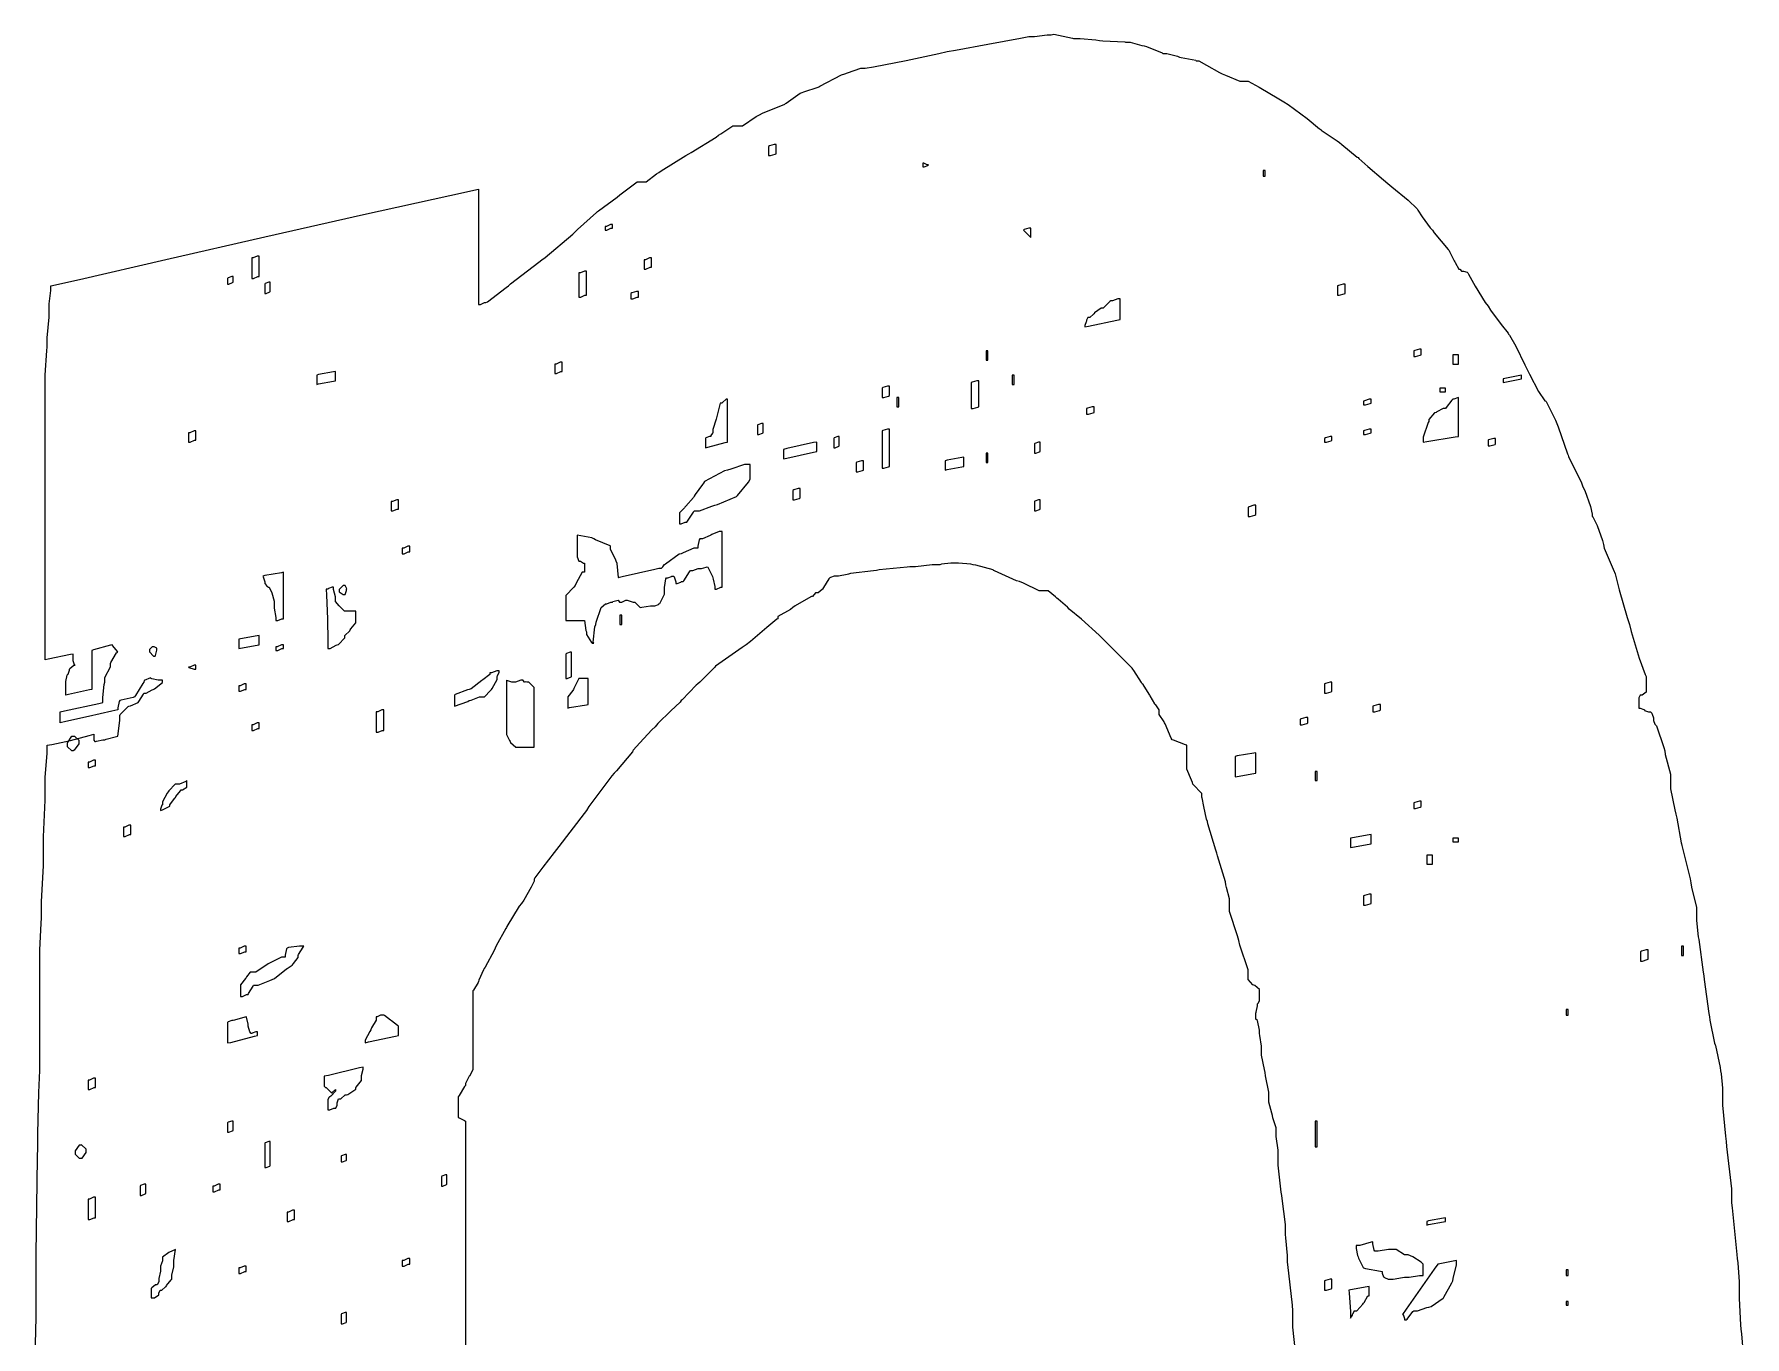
# Model space of a CAD drawing. Extents: x 44 to 313, y 66 to 291.
# Drawn here: x 240.98 to 273.44, y 261.62 to 286.32 of the extents above; entities that cross this region are included whole.
import ezdxf

# ---------------------------------------------------------------- set-up
doc = ezdxf.new("R2010")
doc.units = 0
doc.header["$MEASUREMENT"] = 0

msp = doc.modelspace()

# ---------------------------------------------------------------- linework, layer by layer
at = {"color": 40}
for points in [[(240.983, 260.464), (241.017, 261.994), (241.017, 262.503), (241.017, 263.182), (241.044, 265.016), (241.053, 265.219), (241.053, 265.478), (241.07, 266.251), (241.088, 266.668), (241.088, 266.806), (241.088, 267.049), (241.088, 267.776), (241.088, 268.504), (241.088, 268.746), (241.088, 268.95), (241.114, 269.462), (241.124, 269.558), (241.124, 269.867), (241.16, 270.561), (241.16, 270.793), (241.16, 271.102), (241.194, 271.796), (241.194, 272.028), (241.194, 272.23), (241.23, 272.686), (241.23, 272.838), (241.318, 272.856), (241.671, 272.931), (242.024, 273.024), (242.112, 273.05), (242.112, 273.024), (242.112, 272.965), (242.112, 272.944), (242.112, 272.936), (242.136, 272.91), (242.146, 272.91), (242.164, 272.919), (242.282, 272.944), (242.322, 272.944), (242.349, 272.954), (242.543, 273.006), (242.571, 273.014), (242.579, 273.058), (242.605, 273.317), (242.605, 273.403), (242.613, 273.421), (242.763, 273.571), (242.781, 273.579), (242.807, 273.589), (242.958, 273.649), (242.958, 273.649), (242.966, 273.667), (243.054, 273.809), (243.064, 273.826), (243.108, 273.826), (243.222, 273.888), (243.24, 273.896), (243.266, 273.906), (243.417, 274.031), (243.417, 274.072), (243.417, 274.072), (243.381, 274.072), (243.381, 274.072), (243.337, 274.072), (243.213, 274.1), (243.204, 274.108), (243.187, 274.118), (243.072, 274.066), (243.064, 274.038), (243.046, 274.012), (242.904, 273.783), (242.888, 273.756), (242.86, 273.747), (242.631, 273.695), (242.605, 273.685), (242.595, 273.669), (242.571, 273.549), (242.571, 273.509), (242.455, 273.483), (242.01, 273.386), (241.581, 273.288), (241.476, 273.262), (241.476, 273.316), (241.476, 273.435), (241.476, 273.473), (241.555, 273.491), (242.208, 273.633), (242.288, 273.649), (242.288, 273.747), (242.313, 273.994), (242.322, 274.038), (242.322, 274.126), (242.429, 274.325), (242.429, 274.391), (242.437, 274.409), (242.543, 274.593), (242.571, 274.602), (242.561, 274.62), (242.473, 274.727), (242.465, 274.744), (242.429, 274.735), (242.11, 274.647), (242.076, 274.638), (242.076, 274.453), (242.076, 274.035), (242.076, 273.896), (242.032, 273.888), (241.635, 273.801), (241.583, 273.792), (241.583, 273.845), (241.583, 273.964), (241.583, 274.002), (241.583, 274.046), (241.607, 274.17), (241.617, 274.179), (241.625, 274.188), (241.653, 274.261), (241.653, 274.285), (241.661, 274.294), (241.734, 274.355), (241.759, 274.355), (241.749, 274.365), (241.723, 274.438), (241.723, 274.461), (241.723, 274.489), (241.723, 274.548), (241.723, 274.567), (241.669, 274.559), (241.246, 274.471), (241.194, 274.461), (241.194, 274.781), (241.194, 275.736), (241.194, 276.824), (241.194, 277.914), (241.194, 278.869), (241.194, 279.188), (241.194, 279.312), (241.194, 279.59), (241.194, 279.683), (241.194, 279.859), (241.22, 280.327), (241.23, 280.388), (241.23, 280.565), (241.264, 280.961), (241.264, 281.094), (241.264, 281.209), (241.3, 281.467), (241.3, 281.553), (241.844, 281.676), (243.48, 282.053), (245.357, 282.483), (247.232, 282.907), (248.868, 283.268), (249.414, 283.387), (249.414, 283.114), (249.414, 282.294), (249.414, 281.474), (249.414, 281.2), (249.448, 281.2), (249.527, 281.234), (249.554, 281.234), (249.581, 281.252), (249.935, 281.518), (249.979, 281.553), (250.023, 281.588), (250.559, 282.002), (250.613, 282.046), (250.675, 282.09), (251.204, 282.531), (251.248, 282.575), (251.292, 282.619), (251.653, 282.946), (251.671, 282.964), (251.689, 282.973), (252.042, 283.236), (252.096, 283.281), (252.148, 283.317), (252.425, 283.527), (252.519, 283.527), (252.597, 283.527), (252.791, 283.677), (252.835, 283.704), (252.88, 283.731), (253.347, 284.022), (253.401, 284.056), (253.445, 284.084), (253.92, 284.375), (253.964, 284.409), (254.008, 284.437), (254.24, 284.585), (254.317, 284.585), (254.423, 284.585), (254.679, 284.763), (254.742, 284.798), (254.802, 284.825), (255.225, 285), (255.235, 285.008), (255.251, 285.018), (255.516, 285.204), (255.552, 285.221), (255.586, 285.23), (255.86, 285.319), (255.87, 285.327), (255.887, 285.337), (256.301, 285.557), (256.363, 285.574), (256.416, 285.592), (256.668, 285.68), (256.752, 285.68), (256.91, 285.707), (257.528, 285.826), (258.144, 285.962), (258.304, 285.997), (258.462, 286.024), (259.079, 286.139), (259.697, 286.253), (259.857, 286.279), (259.961, 286.279), (260.2, 286.315), (260.28, 286.315), (260.332, 286.325), (260.685, 286.253), (260.703, 286.243), (260.826, 286.243), (261.126, 286.218), (261.196, 286.209), (261.258, 286.2), (261.673, 286.183), (261.691, 286.173), (261.779, 286.173), (262, 286.112), (262.044, 286.103), (262.088, 286.095), (262.387, 285.972), (262.396, 285.962), (262.475, 285.962), (262.678, 285.908), (262.713, 285.89), (262.748, 285.882), (263.022, 285.83), (263.032, 285.82), (263.08, 285.82), (263.224, 285.738), (263.471, 285.601), (263.525, 285.574), (263.586, 285.548), (263.857, 285.433), (263.948, 285.433), (264.017, 285.433), (264.225, 285.319), (264.601, 285.098), (264.69, 285.044), (264.778, 284.992), (265.135, 284.728), (265.368, 284.533), (265.395, 284.515), (265.403, 284.507), (265.704, 284.304), (265.748, 284.269), (265.792, 284.234), (266.083, 283.996), (266.101, 283.986), (266.117, 283.97), (266.289, 283.819), (266.584, 283.563), (266.664, 283.493), (266.743, 283.431), (267.051, 283.18), (267.22, 283.016), (267.229, 282.998), (267.237, 282.99), (267.317, 282.859), (267.468, 282.655), (267.512, 282.611), (267.546, 282.558), (267.811, 282.24), (267.829, 282.222), (267.837, 282.206), (267.925, 282.028), (267.935, 282.01), (267.943, 281.994), (268.016, 281.869), (268.041, 281.869), (268.041, 281.861), (268.066, 281.833), (268.075, 281.833), (268.102, 281.833), (268.172, 281.809), (268.181, 281.799), (268.198, 281.773), (268.322, 281.548), (268.516, 281.236), (268.57, 281.164), (268.614, 281.094), (268.817, 280.821), (268.948, 280.653), (268.957, 280.635), (268.975, 280.618), (269.094, 280.406), (269.266, 280.053), (269.31, 279.965), (269.354, 279.877), (269.525, 279.546), (269.645, 279.374), (269.663, 279.364), (269.671, 279.356), (269.847, 279.003), (269.875, 278.941), (269.901, 278.88), (270.077, 278.369), (270.087, 278.342), (270.095, 278.316), (270.342, 277.814), (270.368, 277.742), (270.403, 277.672), (270.509, 277.367), (270.545, 277.225), (270.545, 277.177), (270.553, 277.169), (270.637, 277.006), (270.739, 276.72), (270.757, 276.648), (270.774, 276.578), (270.959, 276.137), (270.969, 276.119), (270.977, 276.093), (271.056, 275.784), (271.206, 275.263), (271.25, 275.131), (271.285, 274.998), (271.436, 274.493), (271.551, 274.18), (271.569, 274.144), (271.569, 274.1), (271.569, 274.001), (271.569, 273.968), (271.569, 273.941), (271.569, 273.882), (271.569, 273.862), (271.569, 273.845), (271.489, 273.792), (271.463, 273.792), (271.453, 273.792), (271.427, 273.738), (271.427, 273.72), (271.427, 273.693), (271.427, 273.636), (271.427, 273.615), (271.427, 273.597), (271.427, 273.557), (271.427, 273.543), (271.453, 273.543), (271.523, 273.518), (271.533, 273.509), (271.533, 273.5), (271.611, 273.473), (271.639, 273.473), (271.647, 273.473), (271.675, 273.448), (271.675, 273.439), (271.683, 273.43), (271.709, 273.357), (271.709, 273.333), (271.709, 273.306), (271.735, 273.236), (271.745, 273.226), (271.762, 273.21), (271.903, 272.795), (271.921, 272.733), (271.93, 272.663), (272.028, 272.292), (272.028, 272.168), (272.028, 272.01), (272.114, 271.613), (272.132, 271.533), (272.15, 271.454), (272.229, 270.987), (272.238, 270.969), (272.247, 270.935), (272.405, 270.308), (272.415, 270.228), (272.431, 270.149), (272.521, 269.759), (272.521, 269.628), (272.521, 269.524), (272.547, 269.259), (272.557, 269.205), (272.565, 269.153), (272.652, 268.536), (272.661, 268.464), (272.67, 268.394), (272.758, 267.75), (272.767, 267.688), (272.776, 267.627), (272.864, 267.186), (272.874, 267.159), (272.882, 267.142), (272.97, 266.726), (272.98, 266.664), (272.988, 266.604), (273.014, 266.332), (273.014, 266.241), (273.014, 266.012), (273.076, 265.423), (273.086, 265.325), (273.094, 265.228), (273.19, 264.428), (273.19, 264.16), (273.199, 264.064), (273.287, 263.182), (273.297, 263.102), (273.305, 263.023), (273.333, 262.66), (273.333, 262.537), (273.333, 262.344), (273.357, 261.849), (273.367, 261.761), (273.375, 261.673), (273.439, 260.893)], [(264.962, 260.863), (264.866, 261.801), (264.866, 262.114), (264.856, 262.22), (264.768, 262.988), (264.76, 263.032), (264.76, 263.164), (264.732, 263.499), (264.724, 263.561), (264.724, 263.747), (264.662, 264.24), (264.654, 264.301), (264.644, 264.363), (264.583, 264.873), (264.583, 265.042), (264.583, 265.158), (264.547, 265.416), (264.547, 265.501), (264.547, 265.581), (264.486, 265.774), (264.477, 265.818), (264.468, 265.862), (264.407, 266.067), (264.407, 266.135), (264.407, 266.259), (264.345, 266.569), (264.337, 266.63), (264.327, 266.692), (264.267, 266.963), (264.267, 267.053), (264.267, 267.133), (264.239, 267.335), (264.231, 267.37), (264.231, 267.432), (264.195, 267.618), (264.195, 267.618), (264.195, 267.618), (264.16, 267.644), (264.16, 267.652), (264.16, 267.68), (264.16, 267.739), (264.16, 267.758), (264.168, 267.776), (264.195, 267.896), (264.195, 267.935), (264.203, 267.944), (264.231, 267.99), (264.231, 268.005), (264.231, 268.023), (264.231, 268.063), (264.231, 268.075), (264.231, 268.103), (264.231, 268.162), (264.231, 268.181), (264.231, 268.209), (264.141, 268.279), (264.124, 268.288), (264.106, 268.297), (264.018, 268.394), (264.018, 268.394), (264.018, 268.58), (263.86, 269.045), (263.842, 269.133), (263.816, 269.222), (263.665, 269.685), (263.665, 269.839), (263.665, 269.927), (263.604, 270.14), (263.595, 270.192), (263.586, 270.246), (263.435, 270.74), (263.419, 270.793), (263.401, 270.847), (263.251, 271.348), (263.242, 271.392), (263.224, 271.436), (263.176, 271.675), (263.145, 271.843), (263.136, 271.851), (263.136, 271.921), (262.968, 272.098), (262.96, 272.132), (262.942, 272.176), (262.855, 272.383), (262.855, 272.451), (262.855, 272.548), (262.855, 272.766), (262.855, 272.838), (262.828, 272.848), (262.599, 272.936), (262.573, 272.944), (262.555, 272.971), (262.439, 273.244), (262.431, 273.262), (262.421, 273.28), (262.326, 273.425), (262.326, 273.473), (262.326, 273.509), (262.263, 273.607), (262.254, 273.615), (262.245, 273.625), (262.158, 273.774), (262.15, 273.792), (262.14, 273.809), (262.024, 273.994), (262.008, 274.002), (261.99, 274.03), (261.848, 274.259), (261.831, 274.285), (261.813, 274.303), (261.641, 274.475), (261.346, 274.771), (261.268, 274.85), (261.188, 274.93), (260.852, 275.229), (260.623, 275.423), (260.597, 275.449), (260.587, 275.459), (260.412, 275.609), (260.386, 275.626), (260.358, 275.653), (260.219, 275.766), (260.174, 275.766), (260.049, 275.766), (259.751, 275.916), (259.68, 275.942), (259.618, 275.96), (259.202, 276.146), (259.185, 276.155), (259.176, 276.164), (258.851, 276.253), (258.798, 276.261), (258.754, 276.271), (258.523, 276.295), (258.446, 276.295), (258.374, 276.295), (258.197, 276.271), (258.163, 276.261), (258.021, 276.261), (257.703, 276.225), (257.598, 276.225), (257.544, 276.217), (257.015, 276.164), (256.963, 276.155), (256.909, 276.146), (256.468, 276.094), (256.433, 276.085), (256.407, 276.076), (256.242, 276.049), (256.187, 276.049), (256.159, 276.049), (256.089, 276.023), (256.081, 276.013), (256.063, 275.996), (255.957, 275.83), (255.94, 275.802), (255.931, 275.794), (255.858, 275.732), (255.834, 275.732), (255.807, 275.732), (255.747, 275.66), (255.728, 275.66), (255.718, 275.652), (255.419, 275.485), (255.375, 275.449), (255.331, 275.415), (255.094, 275.282), (255.094, 275.237), (255.076, 275.229), (254.886, 275.07), (254.572, 274.806), (254.493, 274.744), (254.413, 274.691), (253.91, 274.338), (253.894, 274.321), (253.876, 274.303), (253.611, 274.038), (253.577, 274.002), (253.541, 273.976), (253.276, 273.703), (253.258, 273.685), (253.241, 273.659), (253.064, 273.492), (252.817, 273.252), (252.765, 273.19), (252.703, 273.13), (252.473, 272.883), (252.35, 272.743), (252.342, 272.733), (252.332, 272.715), (252.034, 272.353), (251.99, 272.308), (251.945, 272.256), (251.504, 271.675), (251.46, 271.603), (251.416, 271.543), (250.939, 270.917), (250.895, 270.863), (250.851, 270.802), (250.631, 270.528), (250.48, 270.325), (250.472, 270.298), (250.472, 270.261), (250.414, 270.149), (250.27, 269.901), (250.226, 269.839), (250.182, 269.787), (249.951, 269.399), (249.943, 269.382), (249.934, 269.364), (249.749, 269.037), (249.731, 268.993), (249.713, 268.949), (249.537, 268.632), (249.52, 268.604), (249.51, 268.578), (249.422, 268.385), (249.414, 268.358), (249.404, 268.341), (249.316, 268.191), (249.308, 268.181), (249.308, 268.001), (249.308, 267.459), (249.308, 266.918), (249.308, 266.736), (249.308, 266.692), (249.246, 266.569), (249.238, 266.56), (249.228, 266.551), (249.167, 266.426), (249.167, 266.383), (249.149, 266.365), (249.043, 266.198), (249.025, 266.171), (249.025, 266.145), (249.025, 266.085), (249.025, 266.065), (249.025, 265.994), (249.025, 265.836), (249.025, 265.782), (249.043, 265.774), (249.149, 265.722), (249.167, 265.712), (249.167, 265.303), (249.167, 264.072), (249.167, 262.842), (249.167, 262.431), (249.167, 262.013), (249.167, 260.756)]]:
    msp.add_lwpolyline(points, dxfattribs=at)
for points in [[(254.918, 284.022), (254.952, 284.022), (255.04, 284.048), (255.058, 284.056), (255.058, 284.1), (255.058, 284.2), (255.058, 284.233), (255.022, 284.233), (254.934, 284.208), (254.918, 284.198), (254.918, 284.154), (254.918, 284.055), (254.918, 284.022)], [(257.845, 283.81), (257.871, 283.81), (257.941, 283.837), (257.951, 283.846), (257.923, 283.846), (257.864, 283.88), (257.845, 283.88), (257.845, 283.863), (257.845, 283.823), (257.845, 283.81)], [(264.301, 283.633), (264.301, 283.633), (264.337, 283.633), (264.337, 283.633), (264.337, 283.661), (264.337, 283.72), (264.337, 283.74), (264.337, 283.74), (264.301, 283.74), (264.301, 283.74), (264.301, 283.713), (264.301, 283.654), (264.301, 283.633)], [(251.813, 282.611), (251.847, 282.611), (251.926, 282.645), (251.954, 282.645), (251.954, 282.663), (251.954, 282.703), (251.954, 282.715), (251.918, 282.715), (251.839, 282.681), (251.813, 282.681), (251.813, 282.665), (251.813, 282.611), (251.813, 282.611)], [(259.891, 282.469), (259.891, 282.513), (259.891, 282.612), (259.891, 282.645), (259.855, 282.645), (259.767, 282.621), (259.751, 282.611), (259.759, 282.603), (259.873, 282.487), (259.891, 282.469)], [(245.11, 281.693), (245.145, 281.693), (245.223, 281.729), (245.251, 281.729), (245.251, 281.827), (245.251, 282.044), (245.251, 282.116), (245.215, 282.116), (245.136, 282.082), (245.11, 282.082), (245.11, 281.985), (245.11, 281.766), (245.11, 281.693)], [(252.553, 281.869), (252.587, 281.869), (252.668, 281.905), (252.695, 281.905), (252.695, 281.95), (252.695, 282.049), (252.695, 282.082), (252.659, 282.082), (252.579, 282.046), (252.553, 282.046), (252.553, 282.002), (252.553, 281.903), (252.553, 281.869)], [(244.651, 281.587), (244.677, 281.587), (244.748, 281.614), (244.758, 281.623), (244.758, 281.65), (244.758, 281.71), (244.758, 281.729), (244.73, 281.729), (244.66, 281.703), (244.651, 281.693), (244.651, 281.667), (244.651, 281.608), (244.651, 281.587)], [(251.318, 281.34), (251.353, 281.34), (251.433, 281.376), (251.46, 281.376), (251.46, 281.491), (251.46, 281.748), (251.46, 281.833), (251.424, 281.833), (251.345, 281.799), (251.318, 281.799), (251.318, 281.685), (251.318, 281.427), (251.318, 281.34)], [(245.357, 281.41), (245.383, 281.41), (245.453, 281.438), (245.463, 281.446), (245.463, 281.491), (245.463, 281.59), (245.463, 281.623), (245.436, 281.623), (245.365, 281.597), (245.357, 281.587), (245.357, 281.543), (245.357, 281.444), (245.357, 281.41)], [(252.306, 281.304), (252.341, 281.304), (252.421, 281.34), (252.448, 281.34), (252.448, 281.368), (252.448, 281.427), (252.448, 281.446), (252.413, 281.446), (252.323, 281.42), (252.306, 281.41), (252.306, 281.384), (252.306, 281.325), (252.306, 281.304)], [(265.712, 281.376), (265.746, 281.376), (265.836, 281.402), (265.854, 281.41), (265.854, 281.455), (265.854, 281.554), (265.854, 281.587), (265.818, 281.587), (265.728, 281.562), (265.712, 281.553), (265.712, 281.509), (265.712, 281.409), (265.712, 281.376)], [(261.408, 281.27), (261.39, 281.254), (261.284, 281.146), (261.268, 281.128), (261.224, 281.128), (261.1, 281.041), (261.092, 281.023), (261.082, 281.015), (261.009, 280.952), (260.985, 280.952), (260.975, 280.952), (260.949, 280.899), (260.949, 280.881), (260.94, 280.873), (260.915, 280.8), (260.915, 280.775), (260.985, 280.785), (261.523, 280.901), (261.585, 280.917), (261.585, 281.015), (261.585, 281.233), (261.585, 281.304), (261.541, 281.304), (261.441, 281.27), (261.408, 281.27)], [(250.861, 279.893), (250.895, 279.893), (250.974, 279.929), (251.001, 279.929), (251.001, 279.973), (251.001, 280.072), (251.001, 280.106), (250.965, 280.106), (250.887, 280.07), (250.861, 280.07), (250.861, 280.025), (250.861, 279.926), (250.861, 279.893)], [(259.045, 280.142), (259.045, 280.142), (259.079, 280.142), (259.079, 280.142), (259.079, 280.186), (259.079, 280.285), (259.079, 280.318), (259.079, 280.318), (259.045, 280.318), (259.045, 280.318), (259.045, 280.274), (259.045, 280.174), (259.045, 280.142)], [(267.159, 280.212), (267.193, 280.212), (267.281, 280.238), (267.299, 280.246), (267.299, 280.274), (267.299, 280.333), (267.299, 280.352), (267.264, 280.352), (267.176, 280.327), (267.159, 280.318), (267.159, 280.291), (267.159, 280.232), (267.159, 280.212)], [(267.899, 280.07), (267.925, 280.07), (267.984, 280.07), (268.005, 280.07), (268.005, 280.114), (268.005, 280.213), (268.005, 280.246), (267.977, 280.246), (267.918, 280.246), (267.899, 280.246), (267.899, 280.202), (267.899, 280.103), (267.899, 280.07)], [(246.345, 279.683), (246.379, 279.692), (246.662, 279.745), (246.698, 279.753), (246.698, 279.797), (246.698, 279.896), (246.698, 279.929), (246.662, 279.921), (246.379, 279.868), (246.345, 279.859), (246.345, 279.815), (246.345, 279.716), (246.345, 279.683)], [(259.538, 279.683), (259.538, 279.683), (259.574, 279.683), (259.574, 279.683), (259.574, 279.727), (259.574, 279.826), (259.574, 279.859), (259.574, 279.859), (259.538, 279.859), (259.538, 279.859), (259.538, 279.815), (259.538, 279.716), (259.538, 279.683)], [(268.853, 279.717), (268.887, 279.727), (269.169, 279.78), (269.205, 279.789), (269.205, 279.806), (269.205, 279.847), (269.205, 279.859), (269.169, 279.85), (268.887, 279.798), (268.853, 279.789), (268.853, 279.771), (268.853, 279.731), (268.853, 279.717)], [(257.069, 279.436), (257.103, 279.436), (257.193, 279.462), (257.211, 279.47), (257.211, 279.514), (257.211, 279.613), (257.211, 279.647), (257.175, 279.647), (257.085, 279.622), (257.069, 279.612), (257.069, 279.568), (257.069, 279.469), (257.069, 279.436)], [(258.763, 279.224), (258.797, 279.224), (258.885, 279.251), (258.903, 279.26), (258.903, 279.383), (258.903, 279.66), (258.903, 279.753), (258.867, 279.753), (258.779, 279.727), (258.763, 279.717), (258.763, 279.594), (258.763, 279.317), (258.763, 279.224)], [(267.652, 279.54), (267.678, 279.54), (267.738, 279.54), (267.758, 279.54), (267.758, 279.558), (267.758, 279.6), (267.758, 279.612), (267.731, 279.612), (267.672, 279.612), (267.652, 279.612), (267.652, 279.594), (267.652, 279.54), (267.652, 279.54)], [(254.14, 279.4), (254.114, 279.4), (254.044, 279.339), (254.036, 279.33), (254.036, 279.33), (254, 279.33), (254, 279.33), (254, 279.33), (253.938, 279.075), (253.93, 279.047), (253.92, 279.021), (253.86, 278.83), (253.86, 278.765), (253.85, 278.757), (253.824, 278.711), (253.824, 278.694), (253.796, 278.694), (253.726, 278.668), (253.717, 278.658), (253.717, 278.614), (253.717, 278.515), (253.717, 278.482), (253.762, 278.492), (254.096, 278.58), (254.14, 278.588), (254.14, 278.792), (254.14, 279.248), (254.14, 279.4)], [(257.351, 279.26), (257.351, 279.26), (257.387, 279.26), (257.387, 279.26), (257.387, 279.304), (257.387, 279.403), (257.387, 279.436), (257.387, 279.436), (257.351, 279.436), (257.351, 279.436), (257.351, 279.392), (257.351, 279.292), (257.351, 279.26)], [(260.949, 279.117), (260.984, 279.117), (261.074, 279.145), (261.092, 279.153), (261.092, 279.181), (261.092, 279.24), (261.092, 279.26), (261.056, 279.26), (260.966, 279.233), (260.949, 279.224), (260.949, 279.198), (260.949, 279.138), (260.949, 279.117)], [(266.207, 279.294), (266.241, 279.294), (266.329, 279.321), (266.347, 279.33), (266.347, 279.348), (266.347, 279.388), (266.347, 279.4), (266.311, 279.4), (266.223, 279.374), (266.207, 279.364), (266.207, 279.348), (266.207, 279.294), (266.207, 279.294)], [(267.899, 279.4), (267.881, 279.383), (267.775, 279.242), (267.758, 279.224), (267.714, 279.224), (267.599, 279.163), (267.582, 279.153), (267.554, 279.145), (267.442, 279.02), (267.442, 278.977), (267.432, 278.96), (267.335, 278.682), (267.335, 278.588), (267.406, 278.598), (267.943, 278.686), (268.005, 278.694), (268.005, 278.88), (268.005, 279.298), (268.005, 279.436), (267.987, 279.428), (267.921, 279.4), (267.899, 279.4)], [(243.91, 278.588), (243.944, 278.588), (244.025, 278.624), (244.052, 278.624), (244.052, 278.668), (244.052, 278.767), (244.052, 278.801), (244.016, 278.801), (243.936, 278.765), (243.91, 278.765), (243.91, 278.721), (243.91, 278.621), (243.91, 278.588)], [(254.706, 278.73), (254.732, 278.73), (254.802, 278.757), (254.812, 278.765), (254.812, 278.809), (254.812, 278.908), (254.812, 278.941), (254.784, 278.941), (254.714, 278.916), (254.706, 278.907), (254.706, 278.863), (254.706, 278.763), (254.706, 278.73)], [(257.069, 278.095), (257.103, 278.095), (257.193, 278.121), (257.211, 278.129), (257.211, 278.306), (257.211, 278.703), (257.211, 278.835), (257.175, 278.835), (257.085, 278.81), (257.069, 278.801), (257.069, 278.624), (257.069, 278.227), (257.069, 278.095)], [(266.207, 278.73), (266.241, 278.73), (266.329, 278.757), (266.347, 278.765), (266.347, 278.783), (266.347, 278.822), (266.347, 278.835), (266.311, 278.835), (266.223, 278.81), (266.207, 278.801), (266.207, 278.784), (266.207, 278.744), (266.207, 278.73)], [(255.199, 278.271), (255.261, 278.281), (255.772, 278.395), (255.834, 278.412), (255.834, 278.456), (255.834, 278.555), (255.834, 278.588), (255.772, 278.58), (255.261, 278.466), (255.199, 278.448), (255.199, 278.404), (255.199, 278.305), (255.199, 278.271)], [(256.153, 278.482), (256.179, 278.482), (256.248, 278.51), (256.257, 278.518), (256.257, 278.562), (256.257, 278.661), (256.257, 278.694), (256.231, 278.694), (256.161, 278.668), (256.153, 278.658), (256.153, 278.614), (256.153, 278.515), (256.153, 278.482)], [(259.961, 278.378), (259.988, 278.378), (260.058, 278.404), (260.067, 278.412), (260.067, 278.456), (260.067, 278.555), (260.067, 278.588), (260.04, 278.588), (259.97, 278.564), (259.961, 278.554), (259.961, 278.51), (259.961, 278.41), (259.961, 278.378)], [(265.465, 278.588), (265.5, 278.588), (265.588, 278.616), (265.606, 278.624), (265.606, 278.642), (265.606, 278.682), (265.606, 278.694), (265.57, 278.694), (265.482, 278.668), (265.465, 278.658), (265.465, 278.642), (265.465, 278.602), (265.465, 278.588)], [(268.57, 278.518), (268.604, 278.518), (268.701, 278.546), (268.71, 278.554), (268.71, 278.58), (268.71, 278.639), (268.71, 278.658), (268.675, 278.658), (268.578, 278.634), (268.57, 278.624), (268.57, 278.598), (268.57, 278.539), (268.57, 278.518)], [(254.565, 278.165), (254.459, 278.165), (254.202, 278.077), (254.14, 278.059), (254.079, 278.043), (253.699, 277.84), (253.683, 277.813), (253.665, 277.786), (253.523, 277.593), (253.507, 277.566), (253.489, 277.54), (253.347, 277.372), (253.33, 277.354), (253.321, 277.345), (253.224, 277.246), (253.224, 277.213), (253.224, 277.169), (253.224, 277.07), (253.224, 277.037), (253.258, 277.037), (253.337, 277.071), (253.365, 277.071), (253.381, 277.089), (253.489, 277.257), (253.507, 277.283), (253.603, 277.283), (253.84, 277.373), (253.894, 277.39), (253.946, 277.408), (254.307, 277.557), (254.317, 277.566), (254.325, 277.575), (254.537, 277.831), (254.565, 277.883), (254.565, 277.954), (254.565, 278.113), (254.565, 278.165)], [(256.576, 278.025), (256.61, 278.025), (256.698, 278.051), (256.716, 278.059), (256.716, 278.103), (256.716, 278.202), (256.716, 278.235), (256.68, 278.235), (256.592, 278.211), (256.576, 278.201), (256.576, 278.157), (256.576, 278.058), (256.576, 278.025)], [(258.269, 278.059), (258.304, 278.069), (258.586, 278.121), (258.622, 278.129), (258.622, 278.173), (258.622, 278.273), (258.622, 278.306), (258.586, 278.298), (258.304, 278.245), (258.269, 278.235), (258.269, 278.191), (258.269, 278.092), (258.269, 278.059)], [(259.045, 278.201), (259.045, 278.201), (259.079, 278.201), (259.079, 278.201), (259.079, 278.245), (259.079, 278.344), (259.079, 278.378), (259.079, 278.378), (259.045, 278.378), (259.045, 278.378), (259.045, 278.334), (259.045, 278.234), (259.045, 278.201)], [(255.375, 277.496), (255.41, 277.496), (255.499, 277.522), (255.517, 277.53), (255.517, 277.574), (255.517, 277.673), (255.517, 277.706), (255.481, 277.706), (255.393, 277.682), (255.375, 277.672), (255.375, 277.628), (255.375, 277.529), (255.375, 277.496)], [(247.756, 277.283), (247.79, 277.283), (247.869, 277.319), (247.897, 277.319), (247.897, 277.363), (247.897, 277.463), (247.897, 277.496), (247.861, 277.496), (247.782, 277.46), (247.756, 277.46), (247.756, 277.416), (247.756, 277.316), (247.756, 277.283)], [(259.961, 277.283), (259.988, 277.283), (260.058, 277.311), (260.067, 277.319), (260.067, 277.363), (260.067, 277.463), (260.067, 277.496), (260.04, 277.496), (259.97, 277.469), (259.961, 277.46), (259.961, 277.416), (259.961, 277.316), (259.961, 277.283)], [(264.018, 277.177), (264.053, 277.177), (264.142, 277.205), (264.16, 277.213), (264.16, 277.257), (264.16, 277.356), (264.16, 277.39), (264.124, 277.39), (264.036, 277.363), (264.018, 277.354), (264.018, 277.309), (264.018, 277.21), (264.018, 277.177)], [(251.072, 275.203), (251.116, 275.203), (251.215, 275.203), (251.248, 275.203), (251.292, 275.203), (251.424, 275.203), (251.424, 275.203), (251.424, 275.203), (251.45, 275.018), (251.46, 274.99), (251.46, 274.938), (251.557, 274.788), (251.567, 274.778), (251.567, 274.778), (251.601, 274.778), (251.601, 274.778), (251.591, 274.796), (251.619, 275.087), (251.637, 275.131), (251.645, 275.175), (251.743, 275.449), (251.743, 275.449), (251.743, 275.449), (251.821, 275.519), (251.847, 275.519), (251.847, 275.519), (251.926, 275.555), (251.954, 275.555), (251.962, 275.565), (252.06, 275.59), (252.06, 275.59), (252.06, 275.59), (252.086, 275.555), (252.096, 275.555), (252.13, 275.555), (252.209, 275.59), (252.236, 275.59), (252.253, 275.582), (252.345, 275.555), (252.377, 275.555), (252.385, 275.547), (252.473, 275.459), (252.483, 275.449), (252.509, 275.459), (252.674, 275.483), (252.729, 275.483), (252.756, 275.483), (252.826, 275.511), (252.835, 275.519), (252.852, 275.529), (252.942, 275.707), (252.942, 275.766), (252.942, 275.828), (252.968, 275.996), (252.978, 276.013), (253.004, 276.013), (253.073, 276.04), (253.082, 276.049), (253.082, 276.049), (253.118, 276.049), (253.118, 276.049), (253.126, 276.032), (253.154, 275.94), (253.154, 275.908), (253.18, 275.908), (253.249, 275.934), (253.258, 275.942), (253.258, 275.942), (253.294, 275.942), (253.294, 275.942), (253.311, 275.96), (253.417, 276.129), (253.435, 276.155), (253.479, 276.155), (253.578, 276.189), (253.611, 276.189), (253.646, 276.189), (253.735, 276.217), (253.753, 276.225), (253.762, 276.217), (253.85, 276.04), (253.86, 276.013), (253.868, 275.987), (253.894, 275.849), (253.894, 275.802), (253.928, 275.802), (254.008, 275.836), (254.036, 275.836), (254.036, 276.101), (254.036, 276.696), (254.036, 276.895), (253.982, 276.895), (253.84, 276.834), (253.824, 276.824), (253.806, 276.816), (253.66, 276.754), (253.611, 276.754), (253.602, 276.738), (253.577, 276.618), (253.577, 276.578), (253.497, 276.578), (253.293, 276.49), (253.258, 276.472), (253.223, 276.463), (252.958, 276.271), (252.942, 276.261), (252.932, 276.261), (252.906, 276.225), (252.906, 276.225), (252.906, 276.217), (252.88, 276.189), (252.871, 276.189), (252.871, 276.189), (252.835, 276.189), (252.835, 276.189), (252.756, 276.173), (252.138, 276.031), (252.06, 276.013), (252.068, 276.023), (252.042, 276.287), (252.024, 276.331), (252.014, 276.367), (251.919, 276.553), (251.919, 276.614), (251.909, 276.623), (251.635, 276.738), (251.601, 276.754), (251.565, 276.772), (251.284, 276.824), (251.284, 276.824), (251.284, 276.728), (251.284, 276.51), (251.284, 276.437), (251.284, 276.411), (251.318, 276.331), (251.318, 276.331), (251.345, 276.331), (251.404, 276.295), (251.424, 276.295), (251.424, 276.269), (251.424, 276.21), (251.424, 276.189), (251.424, 276.173), (251.424, 276.133), (251.424, 276.119), (251.38, 276.119), (251.265, 275.916), (251.248, 275.872), (251.22, 275.838), (251.072, 275.679), (251.072, 275.626), (251.072, 275.573), (251.072, 275.453), (251.072, 275.413), (251.072, 275.361), (251.072, 275.243), (251.072, 275.203)], [(247.967, 276.472), (248.001, 276.472), (248.081, 276.508), (248.109, 276.508), (248.109, 276.535), (248.109, 276.594), (248.109, 276.614), (248.073, 276.614), (247.993, 276.578), (247.967, 276.578), (247.967, 276.552), (247.967, 276.492), (247.967, 276.472)], [(245.357, 275.908), (245.357, 275.908), (245.393, 275.872), (245.393, 275.872), (245.393, 275.864), (245.427, 275.836), (245.427, 275.836), (245.444, 275.836), (245.493, 275.732), (245.533, 275.573), (245.533, 275.519), (245.533, 275.441), (245.569, 275.263), (245.569, 275.203), (245.604, 275.203), (245.682, 275.237), (245.71, 275.237), (245.71, 275.457), (245.71, 275.953), (245.71, 276.119), (245.674, 276.111), (245.356, 276.058), (245.321, 276.049), (245.329, 276.032), (245.357, 275.94), (245.357, 275.908)], [(246.556, 274.673), (246.6, 274.673), (246.714, 274.735), (246.732, 274.744), (246.759, 274.753), (246.874, 274.879), (246.874, 274.92), (246.874, 274.92), (246.971, 275.008), (246.98, 275.026), (246.989, 275.044), (247.085, 275.164), (247.085, 275.203), (247.085, 275.22), (247.085, 275.261), (247.085, 275.273), (247.085, 275.3), (247.085, 275.36), (247.085, 275.379), (247.041, 275.379), (246.942, 275.379), (246.908, 275.379), (246.873, 275.379), (246.768, 275.483), (246.768, 275.483), (246.768, 275.483), (246.698, 275.564), (246.698, 275.59), (246.698, 275.652), (246.662, 275.791), (246.662, 275.836), (246.634, 275.836), (246.564, 275.812), (246.556, 275.802), (246.556, 275.802), (246.521, 275.802), (246.521, 275.802), (246.53, 275.688), (246.55, 275.238), (246.556, 274.815), (246.556, 274.673)], [(246.874, 275.872), (246.847, 275.872), (246.768, 275.794), (246.768, 275.766), (246.768, 275.749), (246.847, 275.696), (246.874, 275.696), (246.882, 275.696), (246.908, 275.776), (246.908, 275.802), (246.913, 275.806), (246.884, 275.872), (246.874, 275.872)], [(252.096, 275.131), (252.096, 275.131), (252.13, 275.131), (252.13, 275.131), (252.13, 275.175), (252.13, 275.274), (252.13, 275.307), (252.13, 275.307), (252.096, 275.307), (252.096, 275.307), (252.096, 275.263), (252.096, 275.164), (252.096, 275.131)], [(244.864, 274.673), (244.898, 274.683), (245.215, 274.735), (245.251, 274.744), (245.251, 274.788), (245.251, 274.887), (245.251, 274.92), (245.215, 274.912), (244.898, 274.859), (244.864, 274.85), (244.864, 274.806), (244.864, 274.706), (244.864, 274.673)], [(243.31, 274.673), (243.31, 274.683), (243.257, 274.708), (243.24, 274.708), (243.222, 274.708), (243.17, 274.656), (243.17, 274.638), (243.17, 274.611), (243.248, 274.531), (243.276, 274.531), (243.284, 274.541), (243.31, 274.64), (243.31, 274.673)], [(245.569, 274.638), (245.604, 274.638), (245.682, 274.673), (245.71, 274.673), (245.71, 274.691), (245.71, 274.731), (245.71, 274.744), (245.674, 274.744), (245.595, 274.708), (245.569, 274.708), (245.569, 274.691), (245.569, 274.638), (245.569, 274.638)], [(251.072, 274.108), (251.098, 274.108), (251.168, 274.136), (251.178, 274.144), (251.178, 274.259), (251.178, 274.516), (251.178, 274.602), (251.15, 274.602), (251.08, 274.577), (251.072, 274.567), (251.072, 274.453), (251.072, 274.195), (251.072, 274.108)], [(244.052, 274.285), (244.052, 274.303), (244.052, 274.343), (244.052, 274.355), (244.016, 274.355), (243.936, 274.321), (243.91, 274.321), (243.918, 274.312), (244.017, 274.285), (244.052, 274.285)], [(244.864, 273.862), (244.898, 273.862), (244.977, 273.896), (245.004, 273.896), (245.004, 273.924), (245.004, 273.983), (245.004, 274.002), (244.968, 274.002), (244.89, 273.968), (244.864, 273.968), (244.864, 273.941), (244.864, 273.882), (244.864, 273.862)], [(248.955, 273.579), (248.955, 273.579), (249.21, 273.669), (249.238, 273.685), (249.272, 273.695), (249.43, 273.756), (249.484, 273.756), (249.528, 273.756), (249.642, 273.88), (249.66, 273.896), (249.669, 273.914), (249.767, 274.088), (249.767, 274.144), (249.775, 274.154), (249.803, 274.225), (249.803, 274.249), (249.759, 274.249), (249.659, 274.215), (249.626, 274.215), (249.626, 274.18), (249.493, 274.082), (249.484, 274.072), (249.475, 274.064), (249.272, 273.906), (249.238, 273.896), (249.202, 273.888), (248.971, 273.801), (248.955, 273.792), (248.955, 273.739), (248.955, 273.619), (248.955, 273.579)], [(249.943, 273.086), (249.943, 273.042), (250.004, 272.927), (250.013, 272.91), (250.022, 272.892), (250.119, 272.803), (250.119, 272.803), (250.164, 272.803), (250.263, 272.803), (250.296, 272.803), (250.34, 272.803), (250.472, 272.803), (250.472, 272.803), (250.472, 272.945), (250.472, 273.368), (250.472, 273.792), (250.472, 273.932), (250.463, 273.941), (250.375, 274.03), (250.366, 274.038), (250.366, 274.038), (250.332, 274.038), (250.332, 274.038), (250.332, 274.038), (250.3, 274.042), (250.296, 274.038), (250.286, 274.038), (250.26, 274.064), (250.26, 274.072), (250.216, 274.072), (250.117, 274.038), (250.083, 274.038), (250.048, 274.038), (249.951, 274.064), (249.943, 274.072), (249.943, 273.826), (249.943, 273.272), (249.943, 273.086)], [(251.318, 274.108), (251.309, 274.092), (251.222, 273.914), (251.214, 273.896), (251.204, 273.88), (251.108, 273.76), (251.108, 273.72), (251.108, 273.675), (251.108, 273.576), (251.108, 273.543), (251.142, 273.553), (251.459, 273.607), (251.495, 273.615), (251.495, 273.739), (251.495, 274.016), (251.495, 274.108), (251.45, 274.108), (251.351, 274.108), (251.318, 274.108)], [(265.465, 273.826), (265.5, 273.826), (265.588, 273.853), (265.606, 273.862), (265.606, 273.906), (265.606, 274.005), (265.606, 274.038), (265.57, 274.038), (265.482, 274.012), (265.465, 274.002), (265.465, 273.958), (265.465, 273.859), (265.465, 273.826)], [(266.383, 273.473), (266.417, 273.473), (266.506, 273.5), (266.524, 273.509), (266.524, 273.536), (266.524, 273.596), (266.524, 273.615), (266.488, 273.615), (266.399, 273.589), (266.383, 273.579), (266.383, 273.553), (266.383, 273.494), (266.383, 273.473)], [(247.474, 273.086), (247.508, 273.086), (247.587, 273.12), (247.614, 273.12), (247.614, 273.218), (247.614, 273.437), (247.614, 273.509), (247.578, 273.509), (247.5, 273.473), (247.474, 273.473), (247.474, 273.377), (247.474, 273.159), (247.474, 273.086)], [(265.006, 273.226), (265.041, 273.226), (265.131, 273.254), (265.148, 273.262), (265.148, 273.288), (265.148, 273.348), (265.148, 273.367), (265.113, 273.367), (265.023, 273.342), (265.006, 273.333), (265.006, 273.306), (265.006, 273.247), (265.006, 273.226)], [(241.723, 273.014), (241.749, 273.014), (241.829, 272.936), (241.829, 272.91), (241.829, 272.865), (241.74, 272.743), (241.723, 272.733), (241.695, 272.733), (241.617, 272.812), (241.617, 272.838), (241.617, 272.882), (241.695, 273.014), (241.723, 273.014)], [(245.11, 273.12), (245.145, 273.12), (245.223, 273.156), (245.251, 273.156), (245.251, 273.184), (245.251, 273.243), (245.251, 273.262), (245.215, 273.262), (245.136, 273.226), (245.11, 273.226), (245.11, 273.2), (245.11, 273.141), (245.11, 273.12)], [(263.772, 272.238), (263.806, 272.248), (264.124, 272.3), (264.16, 272.308), (264.16, 272.407), (264.16, 272.626), (264.16, 272.697), (264.124, 272.689), (263.806, 272.637), (263.772, 272.627), (263.772, 272.53), (263.772, 272.311), (263.772, 272.238)], [(242.006, 272.415), (242.04, 272.415), (242.118, 272.451), (242.146, 272.451), (242.146, 272.478), (242.146, 272.537), (242.146, 272.557), (242.11, 272.557), (242.032, 272.521), (242.006, 272.521), (242.006, 272.495), (242.006, 272.435), (242.006, 272.415)], [(265.289, 272.168), (265.289, 272.168), (265.325, 272.168), (265.325, 272.168), (265.325, 272.212), (265.325, 272.311), (265.325, 272.344), (265.325, 272.344), (265.289, 272.344), (265.289, 272.344), (265.289, 272.3), (265.289, 272.201), (265.289, 272.168)], [(243.699, 272.098), (243.655, 272.098), (243.539, 271.974), (243.523, 271.956), (243.505, 271.93), (243.417, 271.764), (243.417, 271.709), (243.407, 271.701), (243.381, 271.628), (243.381, 271.603), (243.415, 271.613), (243.557, 271.686), (243.557, 271.709), (243.566, 271.727), (243.654, 271.833), (243.663, 271.851), (243.672, 271.869), (243.76, 271.975), (243.769, 271.992), (243.796, 271.992), (243.876, 272.045), (243.876, 272.062), (243.876, 272.089), (243.876, 272.149), (243.876, 272.168), (243.858, 272.151), (243.738, 272.098), (243.699, 272.098)], [(267.159, 271.639), (267.193, 271.639), (267.281, 271.666), (267.299, 271.675), (267.299, 271.701), (267.299, 271.76), (267.299, 271.779), (267.264, 271.779), (267.176, 271.755), (267.159, 271.745), (267.159, 271.719), (267.159, 271.66), (267.159, 271.639)], [(242.675, 271.11), (242.71, 271.11), (242.79, 271.146), (242.817, 271.146), (242.817, 271.19), (242.817, 271.289), (242.817, 271.322), (242.781, 271.322), (242.702, 271.286), (242.675, 271.286), (242.675, 271.242), (242.675, 271.143), (242.675, 271.11)], [(265.958, 270.897), (265.993, 270.907), (266.311, 270.961), (266.347, 270.969), (266.347, 271.013), (266.347, 271.113), (266.347, 271.146), (266.311, 271.137), (265.993, 271.084), (265.958, 271.074), (265.958, 271.03), (265.958, 270.931), (265.958, 270.897)], [(267.899, 271.004), (267.925, 271.004), (267.984, 271.004), (268.005, 271.004), (268.005, 271.022), (268.005, 271.061), (268.005, 271.074), (267.977, 271.074), (267.918, 271.074), (267.899, 271.074), (267.899, 271.058), (267.899, 271.004), (267.899, 271.004)], [(267.406, 270.581), (267.432, 270.581), (267.491, 270.581), (267.512, 270.581), (267.512, 270.625), (267.512, 270.724), (267.512, 270.757), (267.484, 270.757), (267.425, 270.757), (267.406, 270.757), (267.406, 270.713), (267.406, 270.614), (267.406, 270.581)], [(266.207, 269.805), (266.241, 269.805), (266.329, 269.831), (266.347, 269.839), (266.347, 269.883), (266.347, 269.983), (266.347, 270.015), (266.311, 270.015), (266.223, 269.991), (266.207, 269.981), (266.207, 269.937), (266.207, 269.838), (266.207, 269.805)], [(244.864, 268.887), (244.898, 268.887), (244.977, 268.923), (245.004, 268.923), (245.004, 268.95), (245.004, 269.01), (245.004, 269.029), (244.968, 269.029), (244.89, 268.993), (244.864, 268.993), (244.864, 268.967), (244.864, 268.908), (244.864, 268.887)], [(245.78, 268.993), (245.77, 268.976), (245.746, 268.857), (245.746, 268.817), (245.674, 268.817), (245.497, 268.728), (245.463, 268.71), (245.419, 268.694), (245.188, 268.534), (245.11, 268.534), (245.083, 268.534), (245.012, 268.446), (245.004, 268.428), (244.995, 268.412), (244.898, 268.292), (244.898, 268.252), (244.898, 268.207), (244.898, 268.108), (244.898, 268.075), (244.933, 268.075), (245.012, 268.111), (245.04, 268.111), (245.048, 268.129), (245.135, 268.271), (245.145, 268.288), (245.233, 268.288), (245.453, 268.377), (245.497, 268.394), (245.541, 268.412), (245.77, 268.596), (245.78, 268.604), (245.78, 268.604), (245.877, 268.668), (245.886, 268.676), (245.903, 268.702), (245.992, 268.815), (245.992, 268.853), (246, 268.87), (246.089, 269.011), (246.098, 269.029), (246.018, 269.029), (245.806, 269.003), (245.78, 268.993)], [(271.463, 268.746), (271.497, 268.746), (271.585, 268.773), (271.603, 268.781), (271.603, 268.825), (271.603, 268.924), (271.603, 268.957), (271.567, 268.957), (271.479, 268.932), (271.463, 268.923), (271.463, 268.879), (271.463, 268.78), (271.463, 268.746)], [(272.238, 268.853), (272.238, 268.853), (272.274, 268.853), (272.274, 268.853), (272.274, 268.897), (272.274, 268.996), (272.274, 269.029), (272.274, 269.029), (272.238, 269.029), (272.238, 269.029), (272.238, 268.985), (272.238, 268.885), (272.238, 268.853)], [(270.051, 267.722), (270.051, 267.722), (270.087, 267.722), (270.087, 267.722), (270.087, 267.75), (270.087, 267.809), (270.087, 267.829), (270.087, 267.829), (270.051, 267.829), (270.051, 267.829), (270.051, 267.802), (270.051, 267.743), (270.051, 267.722)], [(244.651, 267.193), (244.712, 267.203), (245.163, 267.319), (245.217, 267.335), (245.217, 267.353), (245.217, 267.393), (245.217, 267.406), (245.189, 267.406), (245.118, 267.379), (245.11, 267.37), (245.1, 267.37), (245.074, 267.406), (245.074, 267.406), (245.074, 267.406), (245.04, 267.512), (245.04, 267.546), (245.04, 267.546), (245.012, 267.68), (245.004, 267.688), (244.977, 267.68), (244.784, 267.627), (244.758, 267.618), (244.73, 267.618), (244.66, 267.591), (244.651, 267.582), (244.651, 267.486), (244.651, 267.266), (244.651, 267.193)], [(247.474, 267.688), (247.474, 267.627), (247.384, 267.477), (247.367, 267.442), (247.349, 267.407), (247.261, 267.247), (247.261, 267.193), (247.323, 267.211), (247.835, 267.319), (247.897, 267.335), (247.897, 267.379), (247.897, 267.479), (247.897, 267.512), (247.879, 267.521), (247.764, 267.609), (247.756, 267.618), (247.746, 267.627), (247.632, 267.714), (247.614, 267.722), (247.614, 267.722), (247.58, 267.722), (247.58, 267.722), (247.552, 267.722), (247.493, 267.688), (247.474, 267.688)], [(242.006, 266.311), (242.04, 266.311), (242.118, 266.347), (242.146, 266.347), (242.146, 266.391), (242.146, 266.49), (242.146, 266.524), (242.11, 266.524), (242.032, 266.488), (242.006, 266.488), (242.006, 266.444), (242.006, 266.344), (242.006, 266.311)], [(246.698, 266.311), (246.698, 266.277), (246.608, 266.18), (246.592, 266.171), (246.582, 266.163), (246.556, 266.117), (246.556, 266.101), (246.556, 266.057), (246.556, 265.957), (246.556, 265.924), (246.59, 265.924), (246.67, 265.958), (246.698, 265.958), (246.706, 265.958), (246.732, 266.012), (246.732, 266.03), (246.732, 266.057), (246.759, 266.135), (246.768, 266.135), (246.803, 266.135), (246.881, 266.207), (246.908, 266.207), (246.935, 266.216), (247.085, 266.315), (247.085, 266.347), (247.093, 266.357), (247.191, 266.482), (247.191, 266.524), (247.191, 266.577), (247.227, 266.697), (247.227, 266.736), (247.155, 266.718), (246.564, 266.577), (246.485, 266.56), (246.485, 266.515), (246.485, 266.416), (246.485, 266.383), (246.485, 266.375), (246.512, 266.347), (246.521, 266.347), (246.53, 266.339), (246.618, 266.251), (246.628, 266.241), (246.64, 266.262), (246.698, 266.311), (246.698, 266.311)], [(244.651, 265.501), (244.677, 265.501), (244.748, 265.527), (244.758, 265.535), (244.758, 265.58), (244.758, 265.679), (244.758, 265.712), (244.73, 265.712), (244.66, 265.687), (244.651, 265.678), (244.651, 265.634), (244.651, 265.534), (244.651, 265.501)], [(265.289, 265.219), (265.289, 265.219), (265.325, 265.219), (265.325, 265.219), (265.325, 265.343), (265.325, 265.62), (265.325, 265.712), (265.325, 265.712), (265.289, 265.712), (265.289, 265.712), (265.289, 265.589), (265.289, 265.312), (265.289, 265.219)], [(241.865, 265.253), (241.837, 265.253), (241.759, 265.148), (241.759, 265.113), (241.759, 265.086), (241.837, 265.006), (241.865, 265.006), (241.891, 265.006), (241.97, 265.114), (241.97, 265.148), (241.97, 265.175), (241.878, 265.26), (241.865, 265.253)], [(245.357, 264.83), (245.383, 264.83), (245.453, 264.857), (245.463, 264.866), (245.463, 264.982), (245.463, 265.239), (245.463, 265.325), (245.436, 265.325), (245.365, 265.298), (245.357, 265.289), (245.357, 265.175), (245.357, 264.917), (245.357, 264.83)], [(246.804, 264.936), (246.83, 264.936), (246.899, 264.964), (246.908, 264.972), (246.908, 264.998), (246.908, 265.057), (246.908, 265.077), (246.882, 265.077), (246.812, 265.052), (246.804, 265.042), (246.804, 265.016), (246.804, 264.957), (246.804, 264.936)], [(248.708, 264.477), (248.734, 264.477), (248.805, 264.505), (248.815, 264.513), (248.815, 264.557), (248.815, 264.656), (248.815, 264.69), (248.787, 264.69), (248.716, 264.663), (248.708, 264.654), (248.708, 264.609), (248.708, 264.51), (248.708, 264.477)], [(242.006, 263.842), (242.04, 263.842), (242.118, 263.878), (242.146, 263.878), (242.146, 263.975), (242.146, 264.195), (242.146, 264.267), (242.11, 264.267), (242.032, 264.231), (242.006, 264.231), (242.006, 264.134), (242.006, 263.915), (242.006, 263.842)], [(242.994, 264.301), (243.02, 264.301), (243.09, 264.328), (243.1, 264.337), (243.1, 264.381), (243.1, 264.48), (243.1, 264.513), (243.072, 264.513), (243.002, 264.487), (242.994, 264.477), (242.994, 264.433), (242.994, 264.334), (242.994, 264.301)], [(244.369, 264.371), (244.403, 264.371), (244.483, 264.407), (244.511, 264.407), (244.511, 264.434), (244.511, 264.494), (244.511, 264.513), (244.475, 264.513), (244.395, 264.477), (244.369, 264.477), (244.369, 264.451), (244.369, 264.392), (244.369, 264.371)], [(245.78, 263.808), (245.814, 263.808), (245.894, 263.842), (245.922, 263.842), (245.922, 263.886), (245.922, 263.985), (245.922, 264.018), (245.886, 264.018), (245.806, 263.984), (245.78, 263.984), (245.78, 263.94), (245.78, 263.841), (245.78, 263.808)], [(267.406, 263.737), (267.44, 263.747), (267.722, 263.799), (267.758, 263.808), (267.758, 263.826), (267.758, 263.865), (267.758, 263.878), (267.722, 263.87), (267.44, 263.817), (267.406, 263.808), (267.406, 263.791), (267.406, 263.751), (267.406, 263.737)], [(243.663, 263.278), (243.663, 263.278), (243.539, 263.218), (243.417, 263.131), (243.417, 263.102), (243.417, 263.058), (243.381, 262.959), (243.381, 262.926), (243.381, 262.865), (243.346, 262.726), (243.346, 262.679), (243.346, 262.661), (243.319, 262.607), (243.31, 262.607), (243.283, 262.607), (243.213, 262.547), (243.204, 262.537), (243.204, 262.493), (243.204, 262.394), (243.204, 262.36), (243.204, 262.36), (243.24, 262.36), (243.24, 262.36), (243.266, 262.36), (243.346, 262.414), (243.346, 262.431), (243.346, 262.449), (243.371, 262.503), (243.381, 262.503), (243.407, 262.503), (243.477, 262.564), (243.487, 262.573), (243.495, 262.591), (243.584, 262.697), (243.593, 262.713), (243.593, 262.785), (243.629, 262.944), (243.629, 262.996), (243.629, 263.067), (243.663, 263.278), (243.663, 263.278)], [(266.065, 263.349), (266.065, 263.296), (266.091, 263.164), (266.101, 263.136), (266.109, 263.11), (266.197, 262.935), (266.207, 262.926), (266.241, 262.917), (266.524, 262.865), (266.56, 262.855), (266.56, 262.829), (266.584, 262.759), (266.594, 262.749), (266.602, 262.741), (266.675, 262.713), (266.7, 262.713), (266.77, 262.713), (266.947, 262.741), (266.983, 262.749), (267.071, 262.749), (267.269, 262.783), (267.335, 262.783), (267.335, 262.837), (267.335, 262.957), (267.335, 262.996), (267.299, 263.032), (267.14, 263.138), (267.053, 263.172), (267.053, 263.172), (266.981, 263.172), (266.823, 263.278), (266.77, 263.278), (266.682, 263.278), (266.484, 263.242), (266.417, 263.242), (266.408, 263.26), (266.383, 263.38), (266.383, 263.419), (266.347, 263.411), (266.135, 263.349), (266.065, 263.349)], [(244.864, 262.819), (244.898, 262.819), (244.977, 262.855), (245.004, 262.855), (245.004, 262.882), (245.004, 262.941), (245.004, 262.96), (244.968, 262.96), (244.89, 262.926), (244.864, 262.926), (244.864, 262.9), (244.864, 262.84), (244.864, 262.819)], [(247.967, 262.96), (248.001, 262.96), (248.081, 262.996), (248.109, 262.996), (248.109, 263.023), (248.109, 263.083), (248.109, 263.102), (248.073, 263.102), (247.993, 263.066), (247.967, 263.066), (247.967, 263.04), (247.967, 262.981), (247.967, 262.96)], [(266.983, 261.938), (266.983, 261.938), (267.017, 261.938), (267.017, 261.938), (267.035, 261.956), (267.141, 262.097), (267.159, 262.114), (267.229, 262.114), (267.406, 262.176), (267.442, 262.184), (267.486, 262.194), (267.713, 262.352), (267.722, 262.36), (267.731, 262.37), (267.881, 262.644), (267.899, 262.679), (267.907, 262.723), (267.971, 262.981), (267.971, 263.066), (267.935, 263.058), (267.652, 263.005), (267.618, 262.996), (267.546, 262.9), (267.281, 262.52), (267.017, 262.141), (266.947, 262.044), (266.955, 262.044), (266.983, 261.965), (266.983, 261.938)], [(265.465, 262.503), (265.5, 262.503), (265.588, 262.529), (265.606, 262.537), (265.606, 262.581), (265.606, 262.68), (265.606, 262.713), (265.57, 262.713), (265.482, 262.689), (265.465, 262.679), (265.465, 262.635), (265.465, 262.535), (265.465, 262.503)], [(265.958, 261.973), (265.967, 261.983), (265.994, 262.029), (265.994, 262.044), (266.003, 262.053), (266.03, 262.099), (266.03, 262.114), (266.075, 262.114), (266.189, 262.238), (266.207, 262.254), (266.215, 262.272), (266.287, 262.396), (266.311, 262.396), (266.311, 262.441), (266.311, 262.54), (266.311, 262.573), (266.276, 262.564), (265.958, 262.512), (265.924, 262.503), (265.932, 262.45), (265.958, 262.093), (265.958, 261.973)], [(270.051, 262.783), (270.051, 262.783), (270.087, 262.783), (270.087, 262.783), (270.087, 262.811), (270.087, 262.871), (270.087, 262.89), (270.087, 262.89), (270.051, 262.89), (270.051, 262.89), (270.051, 262.864), (270.051, 262.804), (270.051, 262.783)], [(270.051, 262.22), (270.051, 262.22), (270.087, 262.22), (270.087, 262.22), (270.087, 262.238), (270.087, 262.278), (270.087, 262.29), (270.087, 262.29), (270.051, 262.29), (270.051, 262.29), (270.051, 262.274), (270.051, 262.234), (270.051, 262.22)], [(246.804, 261.867), (246.83, 261.867), (246.899, 261.893), (246.908, 261.902), (246.908, 261.946), (246.908, 262.045), (246.908, 262.078), (246.882, 262.078), (246.812, 262.053), (246.804, 262.044), (246.804, 262), (246.804, 261.9), (246.804, 261.867)]]:
    msp.add_lwpolyline(points, close=True, dxfattribs=at)

doc.saveas('drawing.dxf')
